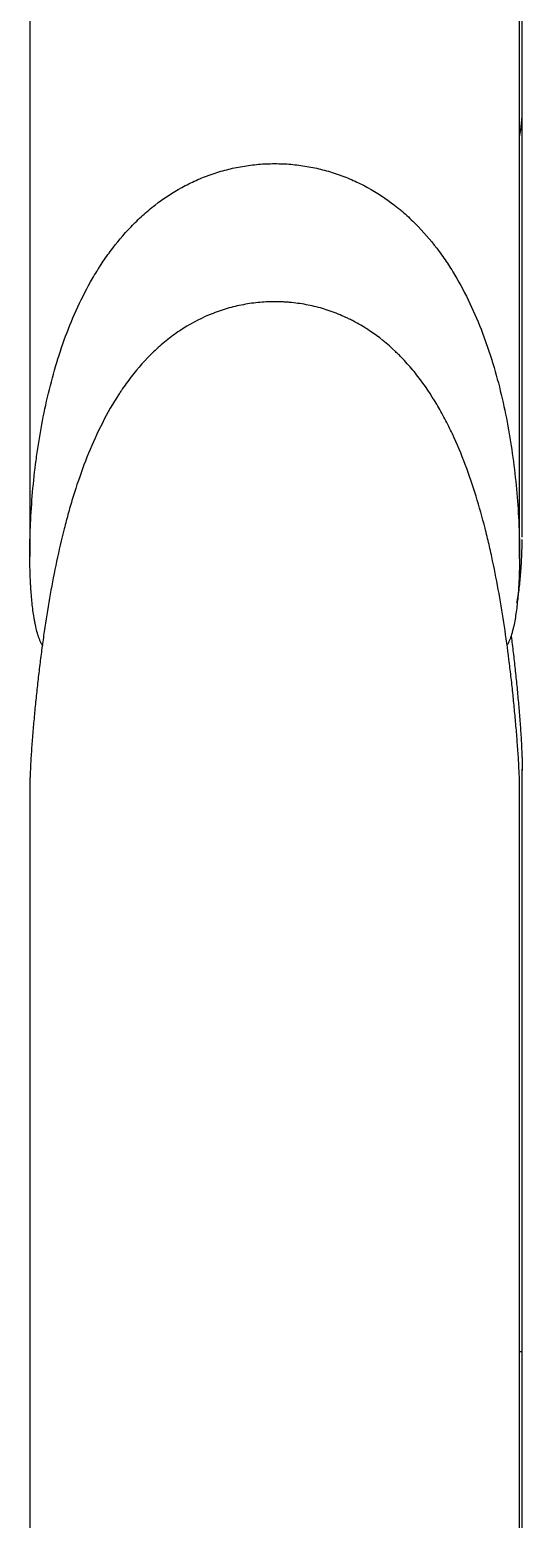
# Model space of a CAD drawing. Extents: x 828 to 1855, y 0 to 752.
# Drawn here: x 1474.85 to 1486.91, y 186.15 to 222.67 of the extents above; entities that cross this region are included whole.
import ezdxf

# ---------------------------------------------------------------- set-up
doc = ezdxf.new("R2010")
doc.units = 0
doc.header["$LTSCALE"] = 10
doc.header["$MEASUREMENT"] = 0
doc.layers.add('1', color=7, linetype='CONTINUOUS')

msp = doc.modelspace()

# ---------------------------------------------------------------- linework, layer by layer
at = {"layer": '1', "color": 7, "linetype": 'Continuous', "lineweight": -3}
for p, q in [((1486.911, 220.717), (1486.911, 233.75)), ((1474.846, 233.25), (1474.846, 220.217)), ((1486.846, 220.217), (1486.846, 233.25)), ((1486.911, 210.23), (1486.911, 220.717)), ((1474.846, 220.217), (1474.846, 209.754)), ((1486.846, 209.699), (1486.846, 220.217)), ((1486.911, 190.25), (1486.911, 204.541)), ((1474.846, 204.041), (1474.846, 189.75)), ((1486.846, 189.75), (1486.846, 204.04)), ((1486.911, 190.25), (1486.846, 190.25)), ((1486.911, 155.25), (1486.911, 190.25)), ((1474.846, 189.75), (1474.846, 154.75)), ((1486.846, 154.75), (1486.846, 189.75))]:
    msp.add_line(p, q, dxfattribs=at)
msp.add_ellipse((1480.911, 220.717), major_axis=(-6, 0), ratio=0.75908, start_param=2.994723, end_param=3.141593, dxfattribs=at)
for points, knots in [([(1475.164, 207.56), (1475.15, 207.582), (1475.137, 207.606), (1475.114, 207.651), (1475.105, 207.672), (1475.086, 207.716), (1475.077, 207.739), (1475.052, 207.81), (1475.036, 207.86), (1475.008, 207.966), (1474.995, 208.02), (1474.977, 208.106), (1474.971, 208.134), (1474.96, 208.193), (1474.955, 208.223), (1474.94, 208.312), (1474.931, 208.372), (1474.915, 208.494), (1474.908, 208.556), (1474.888, 208.742), (1474.878, 208.869), (1474.868, 209.029), (1474.866, 209.061), (1474.863, 209.126), (1474.861, 209.158), (1474.857, 209.255), (1474.854, 209.32), (1474.848, 209.514), (1474.847, 209.644), (1474.846, 209.904), (1474.847, 210.034), (1474.853, 210.293), (1474.858, 210.423), (1474.875, 210.813), (1474.892, 211.074), (1474.938, 211.594), (1474.966, 211.854), (1475.018, 212.243), (1475.036, 212.373), (1475.066, 212.568), (1475.077, 212.632), (1475.098, 212.762), (1475.11, 212.827), (1475.168, 213.151), (1475.22, 213.407), (1475.339, 213.916), (1475.405, 214.168), (1475.552, 214.667), (1475.634, 214.913), (1475.814, 215.4), (1475.913, 215.64), (1476.131, 216.113), (1476.251, 216.346), (1476.417, 216.632), (1476.451, 216.689), (1476.503, 216.773), (1476.52, 216.801), (1476.556, 216.857), (1476.646, 216.997), (1476.74, 217.132), (1476.975, 217.45), (1477.143, 217.652), (1477.417, 217.937), (1477.511, 218.029), (1477.659, 218.162), (1477.709, 218.206), (1477.81, 218.291), (1477.862, 218.333), (1478.122, 218.535), (1478.34, 218.679), (1478.684, 218.868), (1478.802, 218.926), (1478.982, 219.007), (1479.073, 219.045), (1479.166, 219.081), (1479.228, 219.104), (1479.259, 219.116), (1479.416, 219.17), (1479.67, 219.247), (1480.056, 219.329), (1480.317, 219.362), (1480.58, 219.385), (1480.713, 219.39), (1480.846, 219.39)], [0, 0, 0, 0, 0.008661, 0.008661, 0.015183, 0.015183, 0.021705, 0.021705, 0.034749, 0.034749, 0.047793, 0.047793, 0.054315, 0.054315, 0.060837, 0.060837, 0.073881, 0.073881, 0.086925, 0.086925, 0.113013, 0.113013, 0.119535, 0.119535, 0.126057, 0.126057, 0.1391, 0.1391, 0.165188, 0.165188, 0.191276, 0.191276, 0.217364, 0.217364, 0.26954, 0.26954, 0.321716, 0.321716, 0.347803, 0.347803, 0.360847, 0.360847, 0.373891, 0.373891, 0.426067, 0.426067, 0.478243, 0.478243, 0.530418, 0.530418, 0.582594, 0.582594, 0.63477, 0.63477, 0.647814, 0.647814, 0.654336, 0.654336, 0.660858, 0.686946, 0.686946, 0.739121, 0.739121, 0.765209, 0.765209, 0.778253, 0.778253, 0.791297, 0.791297, 0.843473, 0.843473, 0.869561, 0.869561, 0.882605, 0.889127, 0.889127, 0.895649, 0.895649, 0.921736, 0.947824, 0.973912, 0.973912, 1, 1, 1, 1]), ([(1480.846, 219.39), (1480.98, 219.39), (1481.112, 219.385), (1481.375, 219.362), (1481.636, 219.329), (1482.022, 219.247), (1482.275, 219.171), (1482.432, 219.116), (1482.463, 219.105), (1482.526, 219.081), (1482.618, 219.046), (1482.71, 219.007), (1482.89, 218.927), (1483.008, 218.868), (1483.353, 218.679), (1483.573, 218.534), (1483.808, 218.35), (1483.834, 218.33), (1483.886, 218.288), (1483.963, 218.225), (1484.137, 218.072), (1484.278, 217.934), (1484.551, 217.649), (1484.72, 217.447), (1484.917, 217.18), (1484.956, 217.126), (1485.031, 217.017), (1485.068, 216.962), (1485.177, 216.796), (1485.245, 216.684), (1485.443, 216.343), (1485.563, 216.11), (1485.783, 215.634), (1485.882, 215.391), (1486.019, 215.02), (1486.062, 214.895), (1486.125, 214.707), (1486.145, 214.644), (1486.184, 214.518), (1486.203, 214.454), (1486.296, 214.138), (1486.362, 213.884), (1486.48, 213.373), (1486.531, 213.116), (1486.623, 212.602), (1486.662, 212.344), (1486.729, 211.826), (1486.757, 211.566), (1486.802, 211.046), (1486.819, 210.785), (1486.836, 210.393), (1486.84, 210.262), (1486.844, 210.066), (1486.845, 210.001), (1486.846, 209.869), (1486.846, 209.804), (1486.846, 209.607), (1486.843, 209.477), (1486.835, 209.217), (1486.829, 209.088), (1486.816, 208.895), (1486.811, 208.831), (1486.8, 208.705), (1486.794, 208.642), (1486.78, 208.518), (1486.773, 208.457), (1486.756, 208.336), (1486.747, 208.276), (1486.726, 208.159), (1486.715, 208.101), (1486.697, 208.016), (1486.69, 207.989), (1486.676, 207.934), (1486.669, 207.908), (1486.647, 207.83), (1486.631, 207.781), (1486.609, 207.723), (1486.605, 207.712), (1486.595, 207.69), (1486.591, 207.679), (1486.577, 207.647), (1486.567, 207.627), (1486.55, 207.595), (1486.542, 207.582), (1486.535, 207.57)], [0, 0, 0, 0, 0.026193, 0.026193, 0.052386, 0.078579, 0.104772, 0.104772, 0.111321, 0.111321, 0.117869, 0.130965, 0.130965, 0.157159, 0.157159, 0.209545, 0.209545, 0.216093, 0.216093, 0.222641, 0.235738, 0.261931, 0.261931, 0.314317, 0.314317, 0.327414, 0.327414, 0.34051, 0.34051, 0.366703, 0.366703, 0.41909, 0.41909, 0.471476, 0.471476, 0.497669, 0.497669, 0.510765, 0.510765, 0.523862, 0.523862, 0.576248, 0.576248, 0.628634, 0.628634, 0.68102, 0.68102, 0.733407, 0.733407, 0.785793, 0.785793, 0.811986, 0.811986, 0.825083, 0.825083, 0.838179, 0.838179, 0.864372, 0.864372, 0.890565, 0.890565, 0.903662, 0.903662, 0.916758, 0.916758, 0.929855, 0.929855, 0.942951, 0.942951, 0.956048, 0.956048, 0.962596, 0.962596, 0.969145, 0.969145, 0.982241, 0.982241, 0.985515, 0.985515, 0.988789, 0.988789, 0.995338, 0.995338, 1, 1, 1, 1]), ([(1480.846, 216.003), (1480.707, 216.003), (1480.57, 215.996), (1480.297, 215.969), (1480.162, 215.948), (1479.894, 215.895), (1479.762, 215.861), (1479.564, 215.801), (1479.499, 215.779), (1479.369, 215.732), (1479.304, 215.706), (1478.987, 215.573), (1478.747, 215.443), (1478.405, 215.215), (1478.294, 215.133), (1478.133, 215.003), (1478.08, 214.958), (1477.977, 214.867), (1477.927, 214.821), (1477.679, 214.584), (1477.499, 214.379), (1477.248, 214.054), (1477.168, 213.943), (1477.072, 213.8), (1477.053, 213.771), (1477.015, 213.714), (1476.997, 213.685), (1476.941, 213.597), (1476.906, 213.538), (1476.73, 213.243), (1476.604, 213), (1476.373, 212.507), (1476.269, 212.255), (1476.077, 211.746), (1475.989, 211.487), (1475.888, 211.16), (1475.869, 211.095), (1475.83, 210.963), (1475.811, 210.897), (1475.756, 210.699), (1475.721, 210.567), (1475.62, 210.169), (1475.558, 209.903), (1475.445, 209.368), (1475.394, 209.1), (1475.298, 208.561), (1475.255, 208.291), (1475.194, 207.884), (1475.175, 207.749), (1475.138, 207.477), (1475.12, 207.341), (1475.086, 207.069), (1475.069, 206.933), (1475.038, 206.661), (1475.023, 206.525), (1474.995, 206.254), (1474.981, 206.118), (1474.955, 205.846), (1474.943, 205.71), (1474.925, 205.507), (1474.92, 205.439), (1474.909, 205.303), (1474.903, 205.236), (1474.893, 205.102), (1474.889, 205.035), (1474.88, 204.903), (1474.876, 204.837), (1474.868, 204.707), (1474.864, 204.642), (1474.858, 204.514), (1474.855, 204.451), (1474.851, 204.357), (1474.85, 204.326), (1474.849, 204.266), (1474.848, 204.236), (1474.846, 204.148), (1474.846, 204.092), (1474.847, 204.029), (1474.847, 204.018), (1474.847, 204.008)], [0, 0, 0, 0, 0.0277, 0.0277, 0.0554, 0.0554, 0.0831, 0.0831, 0.09695, 0.09695, 0.1108, 0.1108, 0.1662, 0.1662, 0.1939, 0.1939, 0.20775, 0.20775, 0.221601, 0.221601, 0.277001, 0.277001, 0.304701, 0.304701, 0.311626, 0.311626, 0.318551, 0.318551, 0.332401, 0.332401, 0.387801, 0.387801, 0.443201, 0.443201, 0.498601, 0.498601, 0.512451, 0.512451, 0.526301, 0.526301, 0.554001, 0.554001, 0.609401, 0.609401, 0.664802, 0.664802, 0.720202, 0.720202, 0.747902, 0.747902, 0.775602, 0.775602, 0.803302, 0.803302, 0.831002, 0.831002, 0.858702, 0.858702, 0.886402, 0.886402, 0.900252, 0.900252, 0.914102, 0.914102, 0.927952, 0.927952, 0.941802, 0.941802, 0.955652, 0.955652, 0.969502, 0.969502, 0.976427, 0.976427, 0.983352, 0.983352, 0.997202, 0.997202, 1, 1, 1, 1]), ([(1486.845, 204.004), (1486.845, 204.008), (1486.846, 204.012), (1486.846, 204.029), (1486.846, 204.043), (1486.847, 204.11), (1486.846, 204.166), (1486.844, 204.284), (1486.842, 204.345), (1486.837, 204.471), (1486.834, 204.535), (1486.827, 204.664), (1486.824, 204.729), (1486.816, 204.86), (1486.811, 204.926), (1486.802, 205.059), (1486.797, 205.126), (1486.787, 205.26), (1486.782, 205.328), (1486.771, 205.463), (1486.765, 205.531), (1486.748, 205.736), (1486.735, 205.872), (1486.709, 206.144), (1486.695, 206.28), (1486.667, 206.551), (1486.652, 206.687), (1486.62, 206.958), (1486.604, 207.093), (1486.553, 207.499), (1486.516, 207.769), (1486.435, 208.308), (1486.391, 208.577), (1486.296, 209.114), (1486.244, 209.382), (1486.159, 209.782), (1486.13, 209.916), (1486.084, 210.115), (1486.068, 210.182), (1486.035, 210.315), (1486.019, 210.381), (1485.935, 210.712), (1485.861, 210.975), (1485.701, 211.496), (1485.613, 211.754), (1485.421, 212.263), (1485.316, 212.515), (1485.142, 212.886), (1485.081, 213.009), (1484.985, 213.191), (1484.952, 213.252), (1484.885, 213.372), (1484.851, 213.431), (1484.676, 213.725), (1484.524, 213.952), (1484.273, 214.276), (1484.186, 214.381), (1484.049, 214.534), (1484.003, 214.585), (1483.931, 214.659), (1483.907, 214.684), (1483.858, 214.732), (1483.636, 214.949), (1483.398, 215.142), (1483.058, 215.369), (1482.941, 215.439), (1482.789, 215.521), (1482.759, 215.536), (1482.697, 215.568), (1482.666, 215.583), (1482.573, 215.627), (1482.51, 215.655), (1482.321, 215.735), (1482.193, 215.781), (1481.933, 215.861), (1481.801, 215.894), (1481.533, 215.948), (1481.398, 215.968), (1481.226, 215.985), (1481.192, 215.989), (1481.123, 215.994), (1481.019, 216), (1480.915, 216.003), (1480.846, 216.003)], [0, 0, 0, 0, 0.001134, 0.001134, 0.00459, 0.00459, 0.018415, 0.018415, 0.03224, 0.03224, 0.046065, 0.046065, 0.059891, 0.059891, 0.073716, 0.073716, 0.087541, 0.087541, 0.101366, 0.101366, 0.115191, 0.115191, 0.142841, 0.142841, 0.170492, 0.170492, 0.198142, 0.198142, 0.225792, 0.225792, 0.281093, 0.281093, 0.336393, 0.336393, 0.391694, 0.391694, 0.419344, 0.419344, 0.433169, 0.433169, 0.446994, 0.446994, 0.502295, 0.502295, 0.557596, 0.557596, 0.612896, 0.612896, 0.640546, 0.640546, 0.654372, 0.654372, 0.668197, 0.668197, 0.723497, 0.723497, 0.751147, 0.751147, 0.764973, 0.764973, 0.771885, 0.771885, 0.778798, 0.834098, 0.834098, 0.861749, 0.861749, 0.868661, 0.868661, 0.875574, 0.875574, 0.889399, 0.889399, 0.917049, 0.917049, 0.944699, 0.944699, 0.97235, 0.97235, 0.979262, 0.979262, 0.986175, 1, 1, 1, 1]), ([(1486.783, 208.618), (1486.786, 208.633), (1486.789, 208.648), (1486.797, 208.693), (1486.802, 208.723), (1486.817, 208.812), (1486.826, 208.872), (1486.842, 208.994), (1486.85, 209.056), (1486.869, 209.242), (1486.879, 209.369), (1486.889, 209.529), (1486.891, 209.561), (1486.895, 209.626), (1486.896, 209.658), (1486.901, 209.755), (1486.903, 209.82), (1486.908, 209.981), (1486.909, 210.077), (1486.91, 210.174)], [0, 0, 0, 0, 0.031766, 0.031766, 0.092386, 0.092386, 0.213628, 0.213628, 0.334869, 0.334869, 0.577352, 0.577352, 0.637973, 0.637973, 0.698594, 0.698594, 0.819835, 0.819835, 1, 1, 1, 1]), ([(1486.641, 207.814), (1486.645, 207.778), (1486.65, 207.741), (1486.671, 207.569), (1486.688, 207.433), (1486.719, 207.161), (1486.734, 207.025), (1486.763, 206.754), (1486.776, 206.618), (1486.802, 206.346), (1486.815, 206.21), (1486.832, 206.007), (1486.838, 205.939), (1486.848, 205.803), (1486.854, 205.736), (1486.864, 205.602), (1486.868, 205.535), (1486.877, 205.403), (1486.882, 205.337), (1486.889, 205.207), (1486.893, 205.142), (1486.899, 205.014), (1486.902, 204.951), (1486.906, 204.857), (1486.907, 204.826), (1486.909, 204.766), (1486.909, 204.736), (1486.911, 204.648), (1486.911, 204.592), (1486.91, 204.527), (1486.91, 204.515), (1486.91, 204.504)], [0, 0, 0, 0, 0.031742, 0.031742, 0.151074, 0.151074, 0.270406, 0.270406, 0.389737, 0.389737, 0.509069, 0.509069, 0.568735, 0.568735, 0.628401, 0.628401, 0.688067, 0.688067, 0.747733, 0.747733, 0.807398, 0.807398, 0.867064, 0.867064, 0.896897, 0.896897, 0.92673, 0.92673, 0.986396, 0.986396, 1, 1, 1, 1])]:
    msp.add_open_spline(points, degree=3, knots=knots, dxfattribs=at)

doc.saveas('drawing.dxf')
